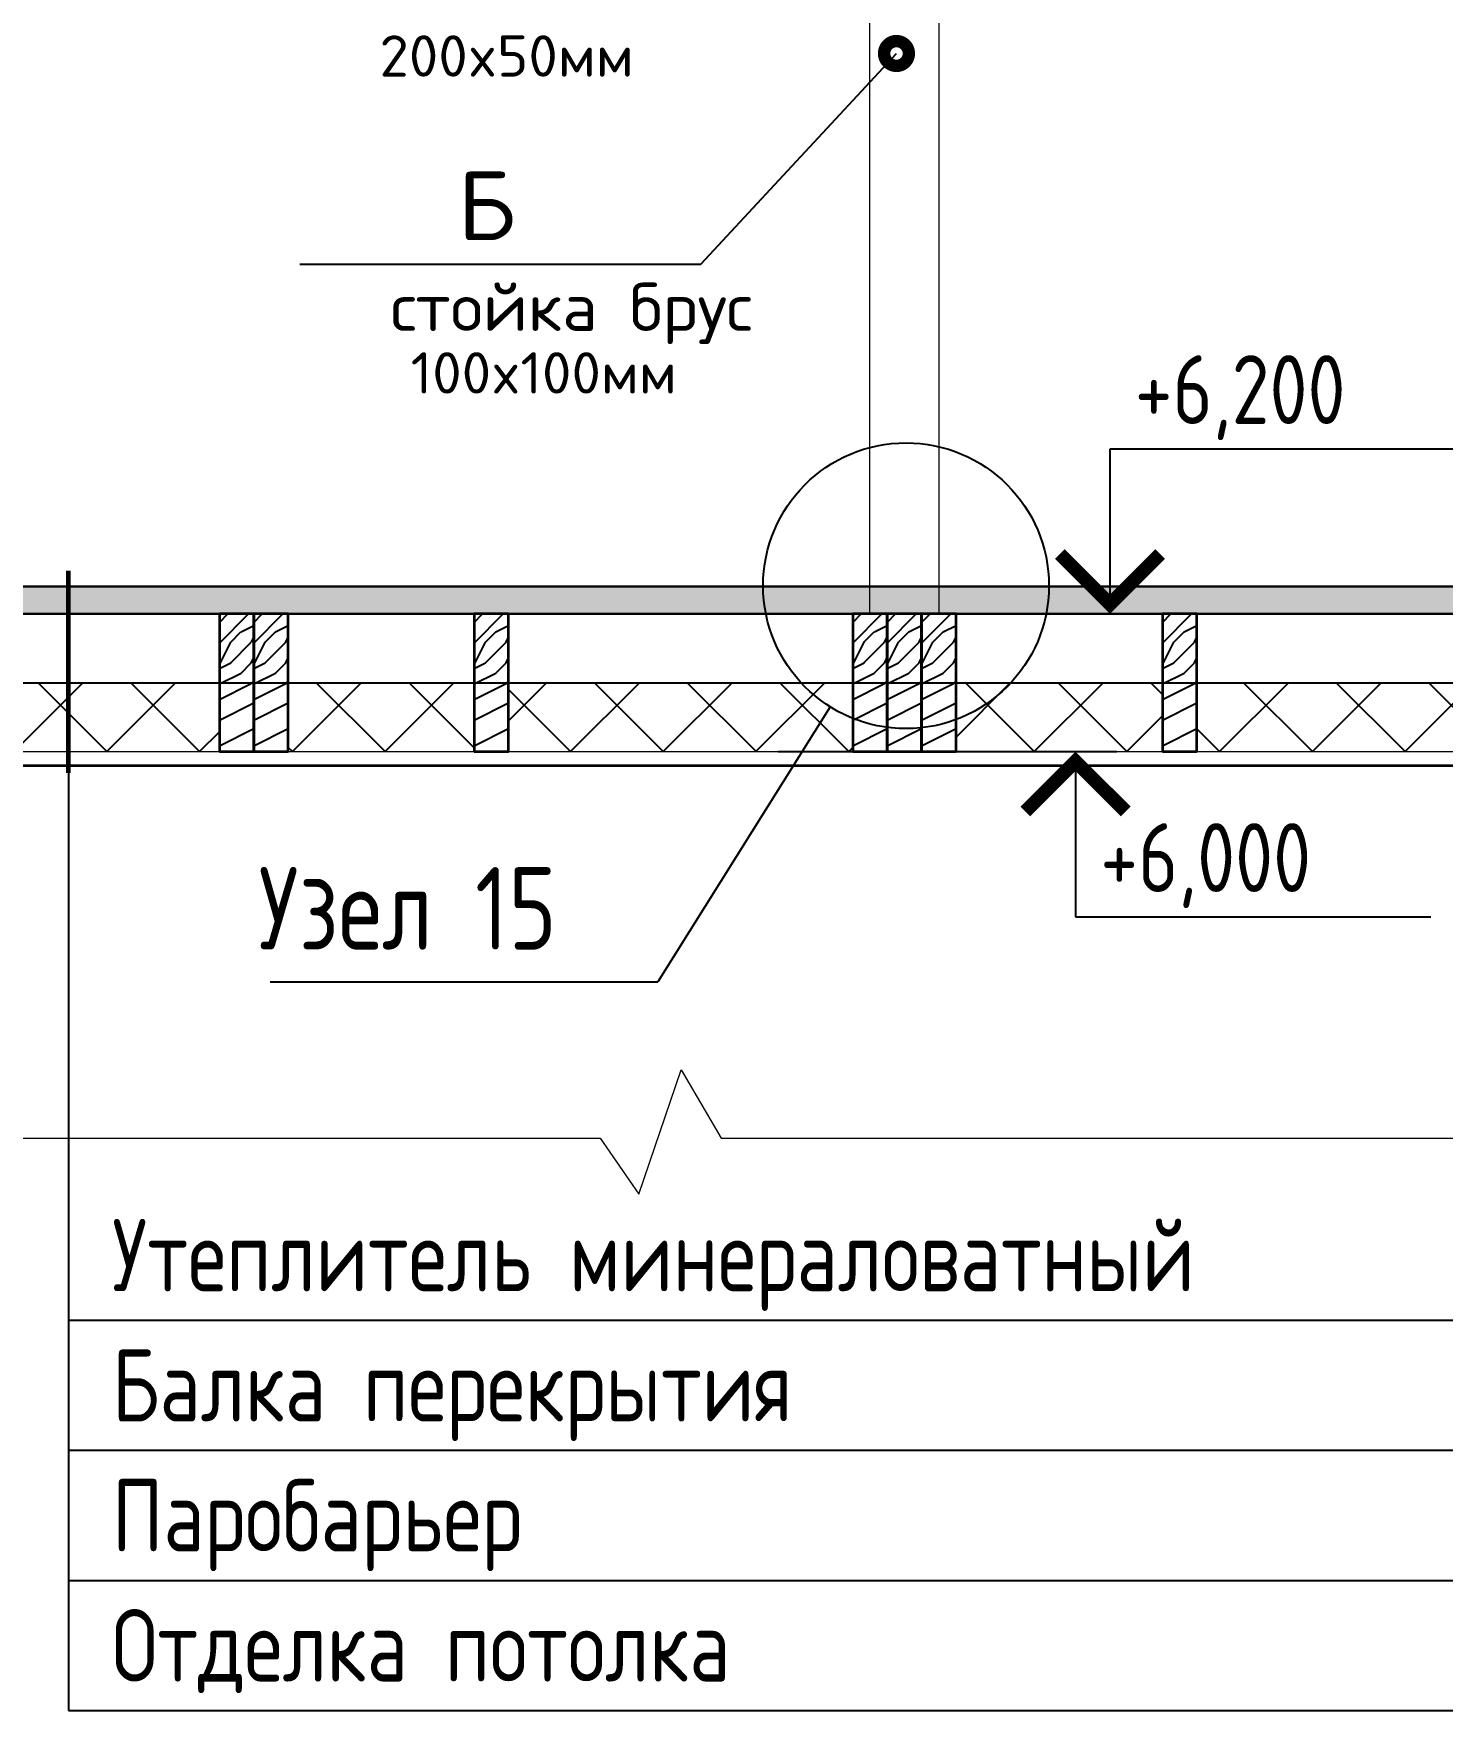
# Model space of a CAD drawing. Extents: x -12289450 to -10763036, y -7834513 to -6150123.
# Drawn here: x -10914154 to -10912108, y -7678643 to -7676207 of the extents above; entities that cross this region are included whole.
import ezdxf

# ---------------------------------------------------------------- set-up
doc = ezdxf.new("R2010")
doc.units = 0
doc.header["$LTSCALE"] = 25
doc.header["$PDMODE"] = 35
doc.layers.get('DefPoints').update_dxf_attribs({"color": 10, "lineweight": 30})
for name, color, linetype in [('004-ВСПЛИНИИ', 15, 'Continuous'), ('005-РАЗМЕРЫ', 252, 'Continuous'), ('008-ШТРИХОВКА', 252, 'Continuous'), ('Annotation - Text', 7, 'Continuous'), ('Крыши', 7, 'Continuous'), ('Примечания', 7, 'Continuous')]:
    doc.layers.add(name, color=color, linetype=linetype)
for name, color, linetype, lineweight in [('RAZMER', 7, 'Continuous', 9), ('Стена', 7, 'Continuous', 5), ('СТЕНЫ', 5, 'Continuous', 40), ('тонкий', 114, 'Continuous', 20)]:
    doc.layers.add(name, color=color, linetype=linetype, lineweight=lineweight)
doc.styles.add('GOST 2.304', font='cs_gost2304.shx')
doc.styles.add('ROMANT', font='romant.shx', dxfattribs={"height": 2})
doc.styles.get("Standard").update_dxf_attribs({"font": 'arial.ttf'})
doc.styles.add('TXT0', font='txt', dxfattribs={"width": 0.8})
doc.dimstyles.new('Копия 3 РАЗМЕРЫ 3', dxfattribs={"dimscale": 30, "dimtxt": 4, "dimasz": 0.08, "dimexe": 0, "dimexo": 0, "dimgap": 0.9, "dimtad": 1, "dimdec": 0, "dimzin": 0, "dimdsep": 46, "dimtxsty": 'TXT0', "dimblk1": 'A8MITTA', "dimblk2": 'A8MITTA', "dimsah": 1, "dimcen": 0.3, "dimse1": 1, "dimse2": 1, "dimadec": 0, "dimazin": 0, "dimtp": 6, "dimtm": 6, "dimtfac": 1, "dimtdec": 0, "dimtofl": 0, "dimtmove": 0, "dimatfit": 3, "dimldrblk": 'A8MITTA', "dimfxl": 0, "dimtolj": 1, "dimtzin": 0, "dimarcsym": 0})

# ---------------------------------------------------------------- blocks, each defined once
blk = doc.blocks.new('A8MITTA', base_point=(3180, 3140))
for p, q in [((3170, 3130), (3190, 3150)), ((3180, 3155), (3180, 3125)), ((3160, 3140), (3200, 3140))]:
    blk.add_line(p, q)
blk = doc.blocks.new('*D1121')
at = {"layer": '005-РАЗМЕРЫ', "color": 0, "lineweight": -2, "ltscale": 4, "transparency": 16777216}
blk.add_arc((-10916353.1, -7677009.9), 1208.4, 0.1138, 29.8862, dxfattribs=at)
at = {"layer": 'DefPoints', "color": 0, "ltscale": 4, "transparency": 16777216}
for p in [(-10911089.2, -7673970.7), (-10915217.6, -7676596.6), (-10915739.2, -7677009.9), (-10913249.2, -7677009.9), (-10916768.8, -7677249.9)]:
    blk.add_point(p, dxfattribs=at)
at = {"layer": '005-РАЗМЕРЫ', "color": 0, "lineweight": -2, "ltscale": 4, "transparency": 16777216, "xscale": 2.4, "yscale": 2.4, "zscale": 2.4}
for p, rotation in [((-10915306.6, -7676405.7), 119.9431024038141), ((-10915144.7, -7677009.9), 270.0568976005309)]:
    blk.add_blockref('A8MITTA', p, dxfattribs=dict(at, rotation=rotation))
at = {"layer": '005-РАЗМЕРЫ', "color": 0, "ltscale": 4, "transparency": 16777216, "insert": (-10915071.7, -7676819.9), "char_height": 120, "attachment_point": 5, "rotation": 278.4331, "style": 'TXT0'}
blk.add_mtext('\\A1;30°', dxfattribs=at)

msp = doc.modelspace()

# ---------------------------------------------------------------- hatches: boundary and pattern name
at = {"layer": '008-ШТРИХОВКА', "ltscale": 3}
h = msp.add_hatch(dxfattribs=at)
h.set_pattern_fill('ANSI37', color=256, scale=30)
h.set_pattern_definition([(45, (-10915989.19, -7676799.76), (-67.3519, 67.3519), []), (135, (-10915989.19, -7676799.76), (-67.3519, -67.3519), [])])
h.paths.add_polyline_path([(-10914357.1, -7675857.5), (-10914427.5, -7675781.6, -0.654736), (-10914442.6, -7675775, -1), (-10914424.6, -7675775, -0.208652), (-10914427.5, -7675781.6), (-10914357.1, -7675857.5), (-10913966.4, -7675631.9), (-10914081.8, -7675477.9, -0.449806), (-10914095, -7675475.2), (-10915389.2, -7676222.4), (-10915389.2, -7676395.6), (-10915792.5, -7676628.5, -0.063467), (-10915753.7, -7676663.8)])
h.paths.add_polyline_path([(-10915989.2, -7676606), (-10915989.2, -7676742), (-10915934.2, -7676710.3), (-10915934.2, -7676654.9), (-10915844.2, -7676654.9), (-10915844.2, -7676658.3), (-10915792.5, -7676628.5, 0.253679)])
h.paths.add_polyline_path([(-10915954.4, -7676690.2, -1), (-10915964.4, -7676690.2, -1)], flags=16)
h.paths.add_polyline_path([(-10915792.5, -7676628.5), (-10915389.2, -7676395.6), (-10915389.2, -7676222.4), (-10915989.2, -7676568.8), (-10915989.2, -7676606, -0.253679)])
h.paths.add_polyline_path([(-10915955.2, -7676586.1), (-10915954.2, -7676586.1, 1), (-10915964.2, -7676586.1), (-10915963.2, -7676586.1, -1)], flags=16)
h.paths.add_polyline_path([(-10915684.2, -7676534.3, -1), (-10915694.2, -7676534.3, -1)], flags=16)
h.paths.add_polyline_path([(-10915689.2, -7676434.3), (-10915689.2, -7676435.3, 0.425077), (-10915684, -7676430.3), (-10915685, -7676430.3, -0.427766)], flags=16)
h.paths.add_polyline_path([(-10915424, -7676378.3, -1), (-10915414, -7676378.3, -1)], flags=16)
h.paths.add_polyline_path([(-10915419, -7676278.3), (-10915419, -7676279.3, 0.425077), (-10915413.8, -7676274.3), (-10915414.8, -7676274.3, -0.427766)], flags=16)
h.paths.add_polyline_path([(-10915939.2, -7676770.9), (-10915939.2, -7676744.9), (-10915934.2, -7676744.9), (-10915934.2, -7676710.3), (-10915989.2, -7676742), (-10915989.2, -7676799.8)])
h.paths.add_polyline_path([(-10915885.5, -7676739.9), (-10915844.2, -7676716.1), (-10915844.2, -7676658.3), (-10915866.4, -7676671.1, -0.392552), (-10915861.8, -7676676.1, -1.254141), (-10915871.3, -7676674), (-10915934.2, -7676710.3), (-10915934.2, -7676739.9)], flags=17)
h.paths.add_polyline_path([(-10915916.9, -7676718.6, -1), (-10915906.9, -7676718.6, -1)], flags=16)
h.paths.add_polyline_path([(-10915871.8, -7676718.6, -1), (-10915861.8, -7676718.6, -1)], flags=16)
h.paths.add_polyline_path([(-10915753.7, -7676663.8, 0.063467), (-10915792.5, -7676628.5), (-10915844.2, -7676658.3), (-10915844.2, -7676716.1)])
h.paths.add_polyline_path([(-10912939.2, -7675009.9), (-10912934.2, -7675009.9), (-10912934.2, -7674919.9), (-10912844.2, -7674919.9), (-10912844.2, -7674984), (-10911861.7, -7674416.8, -0.141487), (-10911698.9, -7674157), (-10911737.3, -7674114), (-10914079.4, -7675466.2, -0.131652), (-10914078.2, -7675470.7, -0.236048), (-10914081.8, -7675477.9), (-10913966.4, -7675631.9), (-10912939.2, -7675038.8)])
h.paths.add_polyline_path([(-10911861.7, -7674416.8), (-10911589.2, -7674259.4), (-10911589.2, -7674229.9), (-10911584.2, -7674229.9), (-10911584.2, -7674139.9), (-10911494.2, -7674139.9), (-10911494.2, -7674204.6), (-10911196.7, -7674032.8, 0.404225)])
h.paths.add_polyline_path([(-10911089.2, -7673739.8), (-10911737.3, -7674114), (-10911698.9, -7674157, -0.248525), (-10911196.7, -7674032.8), (-10911089.2, -7673970.7), (-10911089.2, -7673970.7), (-10910714.2, -7673970.7), (-10910714.2, -7673739.8)])
at = {"layer": '008-ШТРИХОВКА'}
h = msp.add_hatch(dxfattribs=at)
h.set_pattern_fill('WOODFACE', color=251, scale=300, style=0, pattern_type=2)
h.set_pattern_definition([(0, (-10915678.08, -7677234.88), (300, 300), [15, -285]), (90, (-10915558.08, -7677129.88), (-300, 300), [30, -270]), (45, (-10915618.08, -7677159.88), (3e-14, 300), [21.21, -63.63, 21.21, -42.42, 148.5, -127.294]), (45, (-10915693.08, -7677249.88), (3e-14, 300), [21.213, -42.426, 21.213, -339.412]), (45, (-10915588.08, -7677219.88), (3e-14, 300), [21.213, -403.051]), (45, (-10915558.08, -7677234.88), (3e-14, 300), [21.213, -403.051]), (45, (-10915603.08, -7677204.88), (3e-14, 300), [21.213, -403.051]), (45, (-10915618.08, -7677189.88), (3e-14, 300), [42.426, -381.838]), (45, (-10915543.08, -7676964.88), (3e-14, 300), [42.426, -381.838]), (45, (-10915648.08, -7677174.88), (3e-14, 300), [84.852, -339.412]), (45, (-10915663.08, -7677159.88), (3e-14, 300), [84.852, -339.412]), (45, (-10915468.08, -7677069.88), (3e-14, 300), [84.852, -339.412]), (45, (-10915678.08, -7677129.88), (3e-14, 300), [63.64, -360.6245]), (45, (-10915738.08, -7677084.88), (3e-14, 300), [63.64, -360.6245]), (45, (-10915708.08, -7677114.88), (3e-14, 300), [63.64, -360.6245]), (45, (-10915513.08, -7677024.88), (3e-14, 300), [106.066, -318.198]), (45, (-10915543.08, -7677009.88), (3e-14, 300), [106.066, -318.198]), (45, (-10915513.08, -7677084.88), (3e-14, 300), [148.4924, -275.772]), (26.565, (-10915648.08, -7677204.88), (300, 1e-07), [33.541, -637.279]), (26.565, (-10915588.08, -7677114.88), (300, 1e-07), [33.541, -637.279]), (26.565, (-10915603.08, -7677144.88), (300, 1e-07), [33.541, -637.279]), (26.565, (-10915663.08, -7677234.88), (300, 1e-07), [67.082, -603.738]), (26.565, (-10915603.08, -7677099.88), (300, 1e-07), [100.623, -570.197]), (26.565, (-10915633.08, -7677084.88), (300, 1e-07), [134.164, -536.656]), (26.565, (-10915663.08, -7677069.88), (300, 1e-07), [134.164, -536.656]), (26.565, (-10915708.08, -7676979.88), (300, 1e-07), [134.164, -536.656]), (26.565, (-10915708.08, -7677009.88), (300, 1e-07), [167.705, -503.115]), (26.565, (-10915693.08, -7677039.88), (300, 1e-07), [167.705, -503.115]), (63.435, (-10915588.08, -7677159.88), (2e-08, 300), [33.541, -637.279]), (63.435, (-10915633.08, -7677189.88), (2e-08, 300), [33.541, -637.279]), (63.435, (-10915678.08, -7677234.88), (2e-08, 300), [67.082, -603.738]), (63.435, (-10915588.08, -7677189.88), (2e-08, 300), [67.082, -603.738]), (63.435, (-10915708.08, -7677249.88), (2e-08, 300), [100.623, -570.197]), (63.435, (-10915738.08, -7677249.88), (2e-08, 300), [134.164, -536.656]), (63.435, (-10915468.08, -7677234.88), (2e-08, 300), [134.164, -536.656]), (63.435, (-10915573.08, -7677204.88), (2e-08, 300), [134.164, -536.656]), (63.435, (-10915513.08, -7677234.88), (2e-08, 300), [167.705, -503.115]), (63.435, (-10915543.08, -7677219.88), (2e-08, 300), [167.705, -503.115])])
h.paths.add_polyline_path([(-10910869.2, -7677050), (-10910919.2, -7677050), (-10910927.1, -7677049.9), (-10910877.1, -7677049.9)], flags=16)
h.paths.add_polyline_path([(-10913249.2, -7677050), (-10913249.2, -7677009.9), (-10915738.1, -7677009.9), (-10915738.1, -7677050)])
h.paths.add_polyline_path([(-10913249.2, -7677009.9), (-10913249.2, -7677050), (-10905239.2, -7677050.1), (-10905239.2, -7677009.9)])
h = msp.add_hatch(dxfattribs=at)
h.set_pattern_fill('WOODFACE', color=251, scale=300, style=0, pattern_type=2)
h.set_pattern_definition([(0, (760271.9, -569866.07), (300, 300), [15, -285]), (90, (760391.9, -569761.07), (-300, 300), [30, -270]), (45, (760331.91, -569791.07), (3e-14, 300), [21.21, -63.63, 21.21, -42.42, 148.5, -127.2940687]), (45, (760256.91, -569881.07), (3e-14, 300), [21.213, -42.426, 21.213, -339.4120686]), (45, (760361.91, -569851.07), (3e-14, 300), [21.213, -403.0510686]), (45, (760391.91, -569866.07), (3e-14, 300), [21.213, -403.0510686]), (45, (760346.91, -569836.07), (3e-14, 300), [21.213, -403.0510686]), (45, (760331.91, -569821.07), (3e-14, 300), [42.426, -381.8380686]), (45, (760406.91, -569596.07), (3e-14, 300), [42.426, -381.8380686]), (45, (760301.91, -569806.07), (3e-14, 300), [84.852, -339.4120686]), (45, (760286.91, -569791.07), (3e-14, 300), [84.852, -339.4120686]), (45, (760481.91, -569701.07), (3e-14, 300), [84.852, -339.4120686]), (45, (760271.91, -569761.07), (3e-14, 300), [63.6396, -360.6244686]), (45, (760211.91, -569716.07), (3e-14, 300), [63.6396, -360.6244686]), (45, (760241.91, -569746.07), (3e-14, 300), [63.6396, -360.6244686]), (45, (760436.91, -569656.07), (3e-14, 300), [106.06602, -318.1980486]), (45, (760406.91, -569641.07), (3e-14, 300), [106.06602, -318.1980486]), (45, (760436.91, -569716.07), (3e-14, 300), [148.492424, -275.7716445]), (26.5650512, (760301.91, -569836.07), (300, 1e-07), [33.541017, -637.279374]), (26.5650512, (760361.91, -569746.07), (300, 1e-07), [33.541017, -637.279374]), (26.5650512, (760346.91, -569776.07), (300, 1e-07), [33.541017, -637.279374]), (26.5650512, (760286.91, -569866.07), (300, 1e-07), [67.08204, -603.738353]), (26.5650512, (760346.91, -569731.07), (300, 1e-07), [100.623059, -570.197334]), (26.5650512, (760316.91, -569716.07), (300, 1e-07), [134.1640785, -536.6563146]), (26.5650512, (760286.91, -569701.07), (300, 1e-07), [134.1640785, -536.6563146]), (26.5650512, (760241.91, -569611.07), (300, 1e-07), [134.1640785, -536.6563146]), (26.5650512, (760241.91, -569641.07), (300, 1e-07), [167.7051, -503.115293]), (26.5650512, (760256.91, -569671.07), (300, 1e-07), [167.7051, -503.115293]), (63.4349488, (760361.91, -569791.07), (2e-08, 300), [33.541017, -637.279374]), (63.4349488, (760316.91, -569821.07), (2e-08, 300), [33.541017, -637.279374]), (63.4349488, (760271.91, -569866.07), (2e-08, 300), [67.08204, -603.738353]), (63.4349488, (760361.91, -569821.07), (2e-08, 300), [67.08204, -603.738353]), (63.4349488, (760241.91, -569881.07), (2e-08, 300), [100.623059, -570.197334]), (63.4349488, (760211.91, -569881.07), (2e-08, 300), [134.1640785, -536.6563146]), (63.4349488, (760481.91, -569866.07), (2e-08, 300), [134.1640785, -536.6563146]), (63.4349488, (760376.91, -569836.07), (2e-08, 300), [134.1640785, -536.6563146]), (63.4349488, (760436.91, -569866.07), (2e-08, 300), [167.7051, -503.115293]), (63.4349488, (760406.91, -569851.07), (2e-08, 300), [167.7051, -503.115293])])
h.paths.add_polyline_path([(-10913834.2, -7677249.9), (-10913834.2, -7677049.9), (-10913884.2, -7677049.9), (-10913884.2, -7677249.9)])
h = msp.add_hatch(dxfattribs=at)
h.set_pattern_fill('WOODFACE', color=251, scale=300, style=0, pattern_type=2)
h.set_pattern_definition([(0, (760321.9, -569866.07), (300, 300), [15, -285]), (90, (760441.9, -569761.07), (-300, 300), [30, -270]), (45, (760381.91, -569791.07), (3e-14, 300), [21.21, -63.63, 21.21, -42.42, 148.5, -127.2940687]), (45, (760306.91, -569881.07), (3e-14, 300), [21.213, -42.426, 21.213, -339.4120686]), (45, (760411.91, -569851.07), (3e-14, 300), [21.213, -403.0510686]), (45, (760441.91, -569866.07), (3e-14, 300), [21.213, -403.0510686]), (45, (760396.91, -569836.07), (3e-14, 300), [21.213, -403.0510686]), (45, (760381.91, -569821.07), (3e-14, 300), [42.426, -381.8380686]), (45, (760456.91, -569596.07), (3e-14, 300), [42.426, -381.8380686]), (45, (760351.91, -569806.07), (3e-14, 300), [84.852, -339.4120686]), (45, (760336.91, -569791.07), (3e-14, 300), [84.852, -339.4120686]), (45, (760531.91, -569701.07), (3e-14, 300), [84.852, -339.4120686]), (45, (760321.91, -569761.07), (3e-14, 300), [63.6396, -360.6244686]), (45, (760261.91, -569716.07), (3e-14, 300), [63.6396, -360.6244686]), (45, (760291.91, -569746.07), (3e-14, 300), [63.6396, -360.6244686]), (45, (760486.91, -569656.07), (3e-14, 300), [106.06602, -318.1980486]), (45, (760456.91, -569641.07), (3e-14, 300), [106.06602, -318.1980486]), (45, (760486.91, -569716.07), (3e-14, 300), [148.492424, -275.7716445]), (26.5650512, (760351.91, -569836.07), (300, 1e-07), [33.541017, -637.279374]), (26.5650512, (760411.91, -569746.07), (300, 1e-07), [33.541017, -637.279374]), (26.5650512, (760396.91, -569776.07), (300, 1e-07), [33.541017, -637.279374]), (26.5650512, (760336.91, -569866.07), (300, 1e-07), [67.08204, -603.738353]), (26.5650512, (760396.91, -569731.07), (300, 1e-07), [100.623059, -570.197334]), (26.5650512, (760366.91, -569716.07), (300, 1e-07), [134.1640785, -536.6563146]), (26.5650512, (760336.91, -569701.07), (300, 1e-07), [134.1640785, -536.6563146]), (26.5650512, (760291.91, -569611.07), (300, 1e-07), [134.1640785, -536.6563146]), (26.5650512, (760291.91, -569641.07), (300, 1e-07), [167.7051, -503.115293]), (26.5650512, (760306.91, -569671.07), (300, 1e-07), [167.7051, -503.115293]), (63.4349488, (760411.91, -569791.07), (2e-08, 300), [33.541017, -637.279374]), (63.4349488, (760366.91, -569821.07), (2e-08, 300), [33.541017, -637.279374]), (63.4349488, (760321.91, -569866.07), (2e-08, 300), [67.08204, -603.738353]), (63.4349488, (760411.91, -569821.07), (2e-08, 300), [67.08204, -603.738353]), (63.4349488, (760291.91, -569881.07), (2e-08, 300), [100.623059, -570.197334]), (63.4349488, (760261.91, -569881.07), (2e-08, 300), [134.1640785, -536.6563146]), (63.4349488, (760531.91, -569866.07), (2e-08, 300), [134.1640785, -536.6563146]), (63.4349488, (760426.91, -569836.07), (2e-08, 300), [134.1640785, -536.6563146]), (63.4349488, (760486.91, -569866.07), (2e-08, 300), [167.7051, -503.115293]), (63.4349488, (760456.91, -569851.07), (2e-08, 300), [167.7051, -503.115293])])
h.paths.add_polyline_path([(-10913784.2, -7677249.9), (-10913784.2, -7677049.9), (-10913834.2, -7677049.9), (-10913834.2, -7677249.9)])
h = msp.add_hatch(dxfattribs=at)
h.set_pattern_fill('WOODFACE', color=251, scale=300, style=0, pattern_type=2)
h.set_pattern_definition([(0, (760641.9, -569866.07), (300, 300), [15, -285]), (90, (760761.9, -569761.07), (-300, 300), [30, -270]), (45, (760701.91, -569791.07), (3e-14, 300), [21.21, -63.63, 21.21, -42.42, 148.5, -127.2940687]), (45, (760626.91, -569881.07), (3e-14, 300), [21.213, -42.426, 21.213, -339.4120686]), (45, (760731.91, -569851.07), (3e-14, 300), [21.213, -403.0510686]), (45, (760761.91, -569866.07), (3e-14, 300), [21.213, -403.0510686]), (45, (760716.91, -569836.07), (3e-14, 300), [21.213, -403.0510686]), (45, (760701.91, -569821.07), (3e-14, 300), [42.426, -381.8380686]), (45, (760776.91, -569596.07), (3e-14, 300), [42.426, -381.8380686]), (45, (760671.91, -569806.07), (3e-14, 300), [84.852, -339.4120686]), (45, (760656.91, -569791.07), (3e-14, 300), [84.852, -339.4120686]), (45, (760851.91, -569701.07), (3e-14, 300), [84.852, -339.4120686]), (45, (760641.91, -569761.07), (3e-14, 300), [63.6396, -360.6244686]), (45, (760581.91, -569716.07), (3e-14, 300), [63.6396, -360.6244686]), (45, (760611.91, -569746.07), (3e-14, 300), [63.6396, -360.6244686]), (45, (760806.91, -569656.07), (3e-14, 300), [106.06602, -318.1980486]), (45, (760776.91, -569641.07), (3e-14, 300), [106.06602, -318.1980486]), (45, (760806.91, -569716.07), (3e-14, 300), [148.492424, -275.7716445]), (26.5650512, (760671.91, -569836.07), (300, 1e-07), [33.541017, -637.279374]), (26.5650512, (760731.91, -569746.07), (300, 1e-07), [33.541017, -637.279374]), (26.5650512, (760716.91, -569776.07), (300, 1e-07), [33.541017, -637.279374]), (26.5650512, (760656.91, -569866.07), (300, 1e-07), [67.08204, -603.738353]), (26.5650512, (760716.91, -569731.07), (300, 1e-07), [100.623059, -570.197334]), (26.5650512, (760686.91, -569716.07), (300, 1e-07), [134.1640785, -536.6563146]), (26.5650512, (760656.91, -569701.07), (300, 1e-07), [134.1640785, -536.6563146]), (26.5650512, (760611.91, -569611.07), (300, 1e-07), [134.1640785, -536.6563146]), (26.5650512, (760611.91, -569641.07), (300, 1e-07), [167.7051, -503.115293]), (26.5650512, (760626.91, -569671.07), (300, 1e-07), [167.7051, -503.115293]), (63.4349488, (760731.91, -569791.07), (2e-08, 300), [33.541017, -637.279374]), (63.4349488, (760686.91, -569821.07), (2e-08, 300), [33.541017, -637.279374]), (63.4349488, (760641.91, -569866.07), (2e-08, 300), [67.08204, -603.738353]), (63.4349488, (760731.91, -569821.07), (2e-08, 300), [67.08204, -603.738353]), (63.4349488, (760611.91, -569881.07), (2e-08, 300), [100.623059, -570.197334]), (63.4349488, (760581.91, -569881.07), (2e-08, 300), [134.1640785, -536.6563146]), (63.4349488, (760851.91, -569866.07), (2e-08, 300), [134.1640785, -536.6563146]), (63.4349488, (760746.91, -569836.07), (2e-08, 300), [134.1640785, -536.6563146]), (63.4349488, (760806.91, -569866.07), (2e-08, 300), [167.7051, -503.115293]), (63.4349488, (760776.91, -569851.07), (2e-08, 300), [167.7051, -503.115293])])
h.paths.add_polyline_path([(-10913464.2, -7677249.9), (-10913464.2, -7677049.9), (-10913514.2, -7677049.9), (-10913514.2, -7677249.9)])
h = msp.add_hatch(dxfattribs=at)
h.set_pattern_fill('WOODFACE', color=251, scale=300, style=0, pattern_type=2)
h.set_pattern_definition([(0, (761191.9, -569866.07), (300, 300), [15, -285]), (90, (761311.9, -569761.07), (-300, 300), [30, -270]), (45, (761251.91, -569791.07), (3e-14, 300), [21.21, -63.63, 21.21, -42.42, 148.5, -127.2940687]), (45, (761176.91, -569881.07), (3e-14, 300), [21.213, -42.426, 21.213, -339.4120686]), (45, (761281.91, -569851.07), (3e-14, 300), [21.213, -403.0510686]), (45, (761311.91, -569866.07), (3e-14, 300), [21.213, -403.0510686]), (45, (761266.91, -569836.07), (3e-14, 300), [21.213, -403.0510686]), (45, (761251.91, -569821.07), (3e-14, 300), [42.426, -381.8380686]), (45, (761326.91, -569596.07), (3e-14, 300), [42.426, -381.8380686]), (45, (761221.91, -569806.07), (3e-14, 300), [84.852, -339.4120686]), (45, (761206.91, -569791.07), (3e-14, 300), [84.852, -339.4120686]), (45, (761401.91, -569701.07), (3e-14, 300), [84.852, -339.4120686]), (45, (761191.91, -569761.07), (3e-14, 300), [63.6396, -360.6244686]), (45, (761131.91, -569716.07), (3e-14, 300), [63.6396, -360.6244686]), (45, (761161.91, -569746.07), (3e-14, 300), [63.6396, -360.6244686]), (45, (761356.91, -569656.07), (3e-14, 300), [106.06602, -318.1980486]), (45, (761326.91, -569641.07), (3e-14, 300), [106.06602, -318.1980486]), (45, (761356.91, -569716.07), (3e-14, 300), [148.492424, -275.7716445]), (26.5650512, (761221.91, -569836.07), (300, 1e-07), [33.541017, -637.279374]), (26.5650512, (761281.91, -569746.07), (300, 1e-07), [33.541017, -637.279374]), (26.5650512, (761266.91, -569776.07), (300, 1e-07), [33.541017, -637.279374]), (26.5650512, (761206.91, -569866.07), (300, 1e-07), [67.08204, -603.738353]), (26.5650512, (761266.91, -569731.07), (300, 1e-07), [100.623059, -570.197334]), (26.5650512, (761236.91, -569716.07), (300, 1e-07), [134.1640785, -536.6563146]), (26.5650512, (761206.91, -569701.07), (300, 1e-07), [134.1640785, -536.6563146]), (26.5650512, (761161.91, -569611.07), (300, 1e-07), [134.1640785, -536.6563146]), (26.5650512, (761161.91, -569641.07), (300, 1e-07), [167.7051, -503.115293]), (26.5650512, (761176.91, -569671.07), (300, 1e-07), [167.7051, -503.115293]), (63.4349488, (761281.91, -569791.07), (2e-08, 300), [33.541017, -637.279374]), (63.4349488, (761236.91, -569821.07), (2e-08, 300), [33.541017, -637.279374]), (63.4349488, (761191.91, -569866.07), (2e-08, 300), [67.08204, -603.738353]), (63.4349488, (761281.91, -569821.07), (2e-08, 300), [67.08204, -603.738353]), (63.4349488, (761161.91, -569881.07), (2e-08, 300), [100.623059, -570.197334]), (63.4349488, (761131.91, -569881.07), (2e-08, 300), [134.1640785, -536.6563146]), (63.4349488, (761401.91, -569866.07), (2e-08, 300), [134.1640785, -536.6563146]), (63.4349488, (761296.91, -569836.07), (2e-08, 300), [134.1640785, -536.6563146]), (63.4349488, (761356.91, -569866.07), (2e-08, 300), [167.7051, -503.115293]), (63.4349488, (761326.91, -569851.07), (2e-08, 300), [167.7051, -503.115293])])
h.paths.add_polyline_path([(-10912914.2, -7677249.9), (-10912914.2, -7677049.9), (-10912964.2, -7677049.9), (-10912964.2, -7677249.9)])
h = msp.add_hatch(dxfattribs=at)
h.set_pattern_fill('WOODFACE', color=251, scale=300, style=0, pattern_type=2)
h.set_pattern_definition([(0, (761241.9, -569866.07), (300, 300), [15, -285]), (90, (761361.9, -569761.07), (-300, 300), [30, -270]), (45, (761301.91, -569791.07), (3e-14, 300), [21.21, -63.63, 21.21, -42.42, 148.5, -127.2940687]), (45, (761226.91, -569881.07), (3e-14, 300), [21.213, -42.426, 21.213, -339.4120686]), (45, (761331.91, -569851.07), (3e-14, 300), [21.213, -403.0510686]), (45, (761361.91, -569866.07), (3e-14, 300), [21.213, -403.0510686]), (45, (761316.91, -569836.07), (3e-14, 300), [21.213, -403.0510686]), (45, (761301.91, -569821.07), (3e-14, 300), [42.426, -381.8380686]), (45, (761376.91, -569596.07), (3e-14, 300), [42.426, -381.8380686]), (45, (761271.91, -569806.07), (3e-14, 300), [84.852, -339.4120686]), (45, (761256.91, -569791.07), (3e-14, 300), [84.852, -339.4120686]), (45, (761451.91, -569701.07), (3e-14, 300), [84.852, -339.4120686]), (45, (761241.91, -569761.07), (3e-14, 300), [63.6396, -360.6244686]), (45, (761181.91, -569716.07), (3e-14, 300), [63.6396, -360.6244686]), (45, (761211.91, -569746.07), (3e-14, 300), [63.6396, -360.6244686]), (45, (761406.91, -569656.07), (3e-14, 300), [106.06602, -318.1980486]), (45, (761376.91, -569641.07), (3e-14, 300), [106.06602, -318.1980486]), (45, (761406.91, -569716.07), (3e-14, 300), [148.492424, -275.7716445]), (26.5650512, (761271.91, -569836.07), (300, 1e-07), [33.541017, -637.279374]), (26.5650512, (761331.91, -569746.07), (300, 1e-07), [33.541017, -637.279374]), (26.5650512, (761316.91, -569776.07), (300, 1e-07), [33.541017, -637.279374]), (26.5650512, (761256.91, -569866.07), (300, 1e-07), [67.08204, -603.738353]), (26.5650512, (761316.91, -569731.07), (300, 1e-07), [100.623059, -570.197334]), (26.5650512, (761286.91, -569716.07), (300, 1e-07), [134.1640785, -536.6563146]), (26.5650512, (761256.91, -569701.07), (300, 1e-07), [134.1640785, -536.6563146]), (26.5650512, (761211.91, -569611.07), (300, 1e-07), [134.1640785, -536.6563146]), (26.5650512, (761211.91, -569641.07), (300, 1e-07), [167.7051, -503.115293]), (26.5650512, (761226.91, -569671.07), (300, 1e-07), [167.7051, -503.115293]), (63.4349488, (761331.91, -569791.07), (2e-08, 300), [33.541017, -637.279374]), (63.4349488, (761286.91, -569821.07), (2e-08, 300), [33.541017, -637.279374]), (63.4349488, (761241.91, -569866.07), (2e-08, 300), [67.08204, -603.738353]), (63.4349488, (761331.91, -569821.07), (2e-08, 300), [67.08204, -603.738353]), (63.4349488, (761211.91, -569881.07), (2e-08, 300), [100.623059, -570.197334]), (63.4349488, (761181.91, -569881.07), (2e-08, 300), [134.1640785, -536.6563146]), (63.4349488, (761451.91, -569866.07), (2e-08, 300), [134.1640785, -536.6563146]), (63.4349488, (761346.91, -569836.07), (2e-08, 300), [134.1640785, -536.6563146]), (63.4349488, (761406.91, -569866.07), (2e-08, 300), [167.7051, -503.115293]), (63.4349488, (761376.91, -569851.07), (2e-08, 300), [167.7051, -503.115293])])
h.paths.add_polyline_path([(-10912864.2, -7677249.9), (-10912864.2, -7677049.9), (-10912914.2, -7677049.9), (-10912914.2, -7677249.9)])
h = msp.add_hatch(dxfattribs=at)
h.set_pattern_fill('WOODFACE', color=251, scale=300, style=0, pattern_type=2)
h.set_pattern_definition([(0, (761291.9, -569866.07), (300, 300), [15, -285]), (90, (761411.9, -569761.07), (-300, 300), [30, -270]), (45, (761351.91, -569791.07), (3e-14, 300), [21.21, -63.63, 21.21, -42.42, 148.5, -127.2940687]), (45, (761276.91, -569881.07), (3e-14, 300), [21.213, -42.426, 21.213, -339.4120686]), (45, (761381.91, -569851.07), (3e-14, 300), [21.213, -403.0510686]), (45, (761411.91, -569866.07), (3e-14, 300), [21.213, -403.0510686]), (45, (761366.91, -569836.07), (3e-14, 300), [21.213, -403.0510686]), (45, (761351.91, -569821.07), (3e-14, 300), [42.426, -381.8380686]), (45, (761426.91, -569596.07), (3e-14, 300), [42.426, -381.8380686]), (45, (761321.91, -569806.07), (3e-14, 300), [84.852, -339.4120686]), (45, (761306.91, -569791.07), (3e-14, 300), [84.852, -339.4120686]), (45, (761501.91, -569701.07), (3e-14, 300), [84.852, -339.4120686]), (45, (761291.91, -569761.07), (3e-14, 300), [63.6396, -360.6244686]), (45, (761231.91, -569716.07), (3e-14, 300), [63.6396, -360.6244686]), (45, (761261.91, -569746.07), (3e-14, 300), [63.6396, -360.6244686]), (45, (761456.91, -569656.07), (3e-14, 300), [106.06602, -318.1980486]), (45, (761426.91, -569641.07), (3e-14, 300), [106.06602, -318.1980486]), (45, (761456.91, -569716.07), (3e-14, 300), [148.492424, -275.7716445]), (26.5650512, (761321.91, -569836.07), (300, 1e-07), [33.541017, -637.279374]), (26.5650512, (761381.91, -569746.07), (300, 1e-07), [33.541017, -637.279374]), (26.5650512, (761366.91, -569776.07), (300, 1e-07), [33.541017, -637.279374]), (26.5650512, (761306.91, -569866.07), (300, 1e-07), [67.08204, -603.738353]), (26.5650512, (761366.91, -569731.07), (300, 1e-07), [100.623059, -570.197334]), (26.5650512, (761336.91, -569716.07), (300, 1e-07), [134.1640785, -536.6563146]), (26.5650512, (761306.91, -569701.07), (300, 1e-07), [134.1640785, -536.6563146]), (26.5650512, (761261.91, -569611.07), (300, 1e-07), [134.1640785, -536.6563146]), (26.5650512, (761261.91, -569641.07), (300, 1e-07), [167.7051, -503.115293]), (26.5650512, (761276.91, -569671.07), (300, 1e-07), [167.7051, -503.115293]), (63.4349488, (761381.91, -569791.07), (2e-08, 300), [33.541017, -637.279374]), (63.4349488, (761336.91, -569821.07), (2e-08, 300), [33.541017, -637.279374]), (63.4349488, (761291.91, -569866.07), (2e-08, 300), [67.08204, -603.738353]), (63.4349488, (761381.91, -569821.07), (2e-08, 300), [67.08204, -603.738353]), (63.4349488, (761261.91, -569881.07), (2e-08, 300), [100.623059, -570.197334]), (63.4349488, (761231.91, -569881.07), (2e-08, 300), [134.1640785, -536.6563146]), (63.4349488, (761501.91, -569866.07), (2e-08, 300), [134.1640785, -536.6563146]), (63.4349488, (761396.91, -569836.07), (2e-08, 300), [134.1640785, -536.6563146]), (63.4349488, (761456.91, -569866.07), (2e-08, 300), [167.7051, -503.115293]), (63.4349488, (761426.91, -569851.07), (2e-08, 300), [167.7051, -503.115293])])
h.paths.add_polyline_path([(-10912814.2, -7677249.9), (-10912814.2, -7677049.9), (-10912864.2, -7677049.9), (-10912864.2, -7677249.9)])
h = msp.add_hatch(dxfattribs=at)
h.set_pattern_fill('WOODFACE', color=251, scale=300, style=0, pattern_type=2)
h.set_pattern_definition([(0, (761641.9, -569866.07), (300, 300), [15, -285]), (90, (761761.9, -569761.07), (-300, 300), [30, -270]), (45, (761701.91, -569791.07), (3e-14, 300), [21.21, -63.63, 21.21, -42.42, 148.5, -127.2940687]), (45, (761626.91, -569881.07), (3e-14, 300), [21.213, -42.426, 21.213, -339.4120686]), (45, (761731.91, -569851.07), (3e-14, 300), [21.213, -403.0510686]), (45, (761761.91, -569866.07), (3e-14, 300), [21.213, -403.0510686]), (45, (761716.91, -569836.07), (3e-14, 300), [21.213, -403.0510686]), (45, (761701.91, -569821.07), (3e-14, 300), [42.426, -381.8380686]), (45, (761776.91, -569596.07), (3e-14, 300), [42.426, -381.8380686]), (45, (761671.91, -569806.07), (3e-14, 300), [84.852, -339.4120686]), (45, (761656.91, -569791.07), (3e-14, 300), [84.852, -339.4120686]), (45, (761851.91, -569701.07), (3e-14, 300), [84.852, -339.4120686]), (45, (761641.91, -569761.07), (3e-14, 300), [63.6396, -360.6244686]), (45, (761581.91, -569716.07), (3e-14, 300), [63.6396, -360.6244686]), (45, (761611.91, -569746.07), (3e-14, 300), [63.6396, -360.6244686]), (45, (761806.91, -569656.07), (3e-14, 300), [106.06602, -318.1980486]), (45, (761776.91, -569641.07), (3e-14, 300), [106.06602, -318.1980486]), (45, (761806.91, -569716.07), (3e-14, 300), [148.492424, -275.7716445]), (26.5650512, (761671.91, -569836.07), (300, 1e-07), [33.541017, -637.279374]), (26.5650512, (761731.91, -569746.07), (300, 1e-07), [33.541017, -637.279374]), (26.5650512, (761716.91, -569776.07), (300, 1e-07), [33.541017, -637.279374]), (26.5650512, (761656.91, -569866.07), (300, 1e-07), [67.08204, -603.738353]), (26.5650512, (761716.91, -569731.07), (300, 1e-07), [100.623059, -570.197334]), (26.5650512, (761686.91, -569716.07), (300, 1e-07), [134.1640785, -536.6563146]), (26.5650512, (761656.91, -569701.07), (300, 1e-07), [134.1640785, -536.6563146]), (26.5650512, (761611.91, -569611.07), (300, 1e-07), [134.1640785, -536.6563146]), (26.5650512, (761611.91, -569641.07), (300, 1e-07), [167.7051, -503.115293]), (26.5650512, (761626.91, -569671.07), (300, 1e-07), [167.7051, -503.115293]), (63.4349488, (761731.91, -569791.07), (2e-08, 300), [33.541017, -637.279374]), (63.4349488, (761686.91, -569821.07), (2e-08, 300), [33.541017, -637.279374]), (63.4349488, (761641.91, -569866.07), (2e-08, 300), [67.08204, -603.738353]), (63.4349488, (761731.91, -569821.07), (2e-08, 300), [67.08204, -603.738353]), (63.4349488, (761611.91, -569881.07), (2e-08, 300), [100.623059, -570.197334]), (63.4349488, (761581.91, -569881.07), (2e-08, 300), [134.1640785, -536.6563146]), (63.4349488, (761851.91, -569866.07), (2e-08, 300), [134.1640785, -536.6563146]), (63.4349488, (761746.91, -569836.07), (2e-08, 300), [134.1640785, -536.6563146]), (63.4349488, (761806.91, -569866.07), (2e-08, 300), [167.7051, -503.115293]), (63.4349488, (761776.91, -569851.07), (2e-08, 300), [167.7051, -503.115293])])
h.paths.add_polyline_path([(-10912464.2, -7677249.9), (-10912464.2, -7677049.9), (-10912514.2, -7677049.9), (-10912514.2, -7677249.9)])
at = {"layer": '008-ШТРИХОВКА', "ltscale": 3}
h = msp.add_hatch(dxfattribs=at)
h.set_pattern_fill('ANSI37', color=256, scale=30)
h.set_pattern_definition([(45, (-10915664.19, -7677249.94), (-67.352, 67.352), []), (135, (-10915664.19, -7677249.94), (-67.352, -67.352), [])])
h.paths.add_polyline_path([(-10915664.2, -7677150), (-10915664.2, -7677196.1), (-10915640.7, -7677249.9), (-10915214.2, -7677249.9), (-10915214.2, -7677150)])
h.paths.add_polyline_path([(-10915164.2, -7677150), (-10915164.2, -7677249.9), (-10914764.2, -7677249.9), (-10914764.2, -7677150)])
h.paths.add_polyline_path([(-10914664.2, -7677150), (-10914664.2, -7677249.9), (-10914304.2, -7677249.9), (-10914304.2, -7677150)])
h.paths.add_polyline_path([(-10914103.4, -7677249.9), (-10914103.4, -7677150), (-10914254.2, -7677150), (-10914254.2, -7677249.9)])
h.paths.add_polyline_path([(-10913884.2, -7677249.9), (-10913884.2, -7677150), (-10914103.4, -7677150), (-10914103.4, -7677249.9)])
h.paths.add_polyline_path([(-10913514.2, -7677249.9), (-10913514.2, -7677149.9), (-10913784.2, -7677150), (-10913784.2, -7677249.9)])
h.paths.add_polyline_path([(-10913464.2, -7677149.9), (-10913464.2, -7677249.9), (-10913249.2, -7677249.9), (-10913037.8, -7677249.9), (-10912997, -7677184.9, -0.066225), (-10913039.2, -7677149.9)])
h.paths.add_polyline_path([(-10913037.8, -7677249.9), (-10912964.2, -7677249.9), (-10912964.2, -7677201.6, -0.044463), (-10912997, -7677184.9)])
h.paths.add_polyline_path([(-10913039.2, -7677149.9, 0.111015), (-10912964.2, -7677201.6), (-10912964.2, -7677149.9)])
h.paths.add_polyline_path([(-10912514.2, -7677249.9), (-10912514.2, -7677149.9), (-10912734.4, -7677149.9, -0.117291), (-10912814.2, -7677203.5), (-10912814.2, -7677249.9)])
h.paths.add_polyline_path([(-10912734.4, -7677149.9), (-10912814.2, -7677149.9), (-10912814.2, -7677203.5, 0.117291)], flags=17)
h.paths.add_polyline_path([(-10912044.2, -7677249.9), (-10912044.2, -7677149.9), (-10912464.2, -7677149.9), (-10912464.2, -7677249.9)])
h.paths.add_polyline_path([(-10911994.2, -7677149.9), (-10911994.2, -7677249.9), (-10911589.2, -7677249.9), (-10911589.2, -7677149.9)])
h.paths.add_polyline_path([(-10911589.2, -7677149.9), (-10911589.2, -7677249.9), (-10911489.2, -7677249.9), (-10911489.2, -7677149.9)])
h.paths.add_polyline_path([(-10911489.2, -7677249.9), (-10911444.2, -7677249.9), (-10911444.2, -7677149.9), (-10911489.2, -7677149.9)])

# ---------------------------------------------------------------- linework, layer by layer
at = {"lineweight": 25, "ltscale": 20}
for p, q in [((-10913184.9, -7676541.8), (-10912900.7, -7676235.5)), ((-10913767.2, -7676541.8), (-10913184.9, -7676541.8))]:
    msp.add_line(p, q, dxfattribs=at)
at = {"lineweight": 25, "ltscale": 20, "const_width": 36}
msp.add_lwpolyline([(-10912891.7, -7676235.5, 1), (-10912909.7, -7676235.5, 1)], format="xyb", close=True, dxfattribs=at)
at = {"layer": '004-ВСПЛИНИИ', "color": 1}
for p in [(-10912997, -7677184.9), (-10913810.4, -7677584.5)]:
    msp.add_line(p, (-10913247.4, -7677584.5), dxfattribs=at)
at = {"layer": '004-ВСПЛИНИИ', "color": 0, "lineweight": 0}
msp.add_lwpolyline([(-10916227.6, -7677811.4), (-10913331, -7677811.4), (-10913274.8, -7677892.8), (-10913213.3, -7677712.4), (-10913155.3, -7677811.4), (-10904742.6, -7677811.4)], dxfattribs=at)
at = {"layer": '004-ВСПЛИНИИ', "color": 1}
msp.add_circle((-10912886.8, -7677008.9), 207.6, dxfattribs=at)
at = {"layer": '008-ШТРИХОВКА', "color": 116, "lineweight": 60, "ltscale": 3}
msp.add_lwpolyline([(-10914103.4, -7677280.9), (-10914103.4, -7676987.2)], dxfattribs=at)
at = {"layer": '008-ШТРИХОВКА', "ltscale": 3}
msp.add_lwpolyline([(-10915739.2, -7677150), (-10909989.2, -7677149.9)], dxfattribs=at)
at = {"layer": 'RAZMER', "ltscale": 4}
msp.add_lwpolyline([(-10915739.2, -7677250), (-10909849.2, -7677249.9)], dxfattribs=at)
at = {"layer": 'Крыши', "lineweight": 18, "ltscale": 3}
msp.add_lwpolyline([(-10912939.2, -7675209.9), (-10912839.2, -7675209.9), (-10912839.2, -7677049.9), (-10912939.2, -7677049.9)], close=True, dxfattribs=at)
at = {"layer": 'Крыши', "color": 4, "lineweight": 35, "ltscale": 3}
for points in [[(-10913884.2, -7677249.9), (-10913834.2, -7677249.9), (-10913834.2, -7677049.9), (-10913884.2, -7677049.9)], [(-10913834.2, -7677249.9), (-10913784.2, -7677249.9), (-10913784.2, -7677049.9), (-10913834.2, -7677049.9)], [(-10913514.2, -7677249.9), (-10913464.2, -7677249.9), (-10913464.2, -7677049.9), (-10913514.2, -7677049.9)], [(-10912964.2, -7677249.9), (-10912914.2, -7677249.9), (-10912914.2, -7677049.9), (-10912964.2, -7677049.9)], [(-10912914.2, -7677249.9), (-10912864.2, -7677249.9), (-10912864.2, -7677049.9), (-10912914.2, -7677049.9)], [(-10912864.2, -7677249.9), (-10912814.2, -7677249.9), (-10912814.2, -7677049.9), (-10912864.2, -7677049.9)], [(-10912514.2, -7677249.9), (-10912464.2, -7677249.9), (-10912464.2, -7677049.9), (-10912514.2, -7677049.9)]]:
    msp.add_lwpolyline(points, close=True, dxfattribs=at)
at = {"layer": 'Крыши', "lineweight": 35, "ltscale": 3}
msp.add_lwpolyline([(-10915739.2, -7677270), (-10909849.2, -7677269.9)], dxfattribs=at)
at = {"layer": 'Примечания', "linetype": 'Continuous', "lineweight": 25, "ltscale": 40}
for p, q in [((-10912590.5, -7677049.9), (-10912590.5, -7676809.9)), ((-10912590.5, -7676809.9), (-10912074.5, -7676809.9)), ((-10913112.6, -7677049.9), (-10912530.5, -7677049.9)), ((-10913072.6, -7677249.9), (-10912580.6, -7677249.9)), ((-10912640.6, -7677249.9), (-10912640.6, -7677489.9)), ((-10912640.6, -7677489.9), (-10912124.6, -7677489.9))]:
    msp.add_line(p, q, dxfattribs=at)
at = {"layer": 'Примечания', "linetype": 'Continuous', "lineweight": 25, "ltscale": 40, "const_width": 20}
for points in [[(-10912663.5, -7676962.8), (-10912590.5, -7677035.7), (-10912517.6, -7676962.8)], [(-10912567.6, -7677336.9), (-10912640.6, -7677264), (-10912713.5, -7677336.9)]]:
    msp.add_lwpolyline(points, dxfattribs=at)
at = {"layer": 'СТЕНЫ', "lineweight": 30}
for points in [[(-10913249.2, -7677009.9), (-10915739.2, -7677009.9)], [(-10905239.2, -7677009.9), (-10915139.2, -7677009.9)], [(-10911589.2, -7677049.9), (-10915739.2, -7677049.9)], [(-10905239.2, -7677049.8), (-10912649.2, -7677049.9)]]:
    msp.add_lwpolyline(points, dxfattribs=at)
at = {"layer": 'СТЕНЫ', "color": 4, "lineweight": 20, "ltscale": 4}
msp.add_lwpolyline([(-10915739.2, -7677249.9), (-10913249.2, -7677249.9)], dxfattribs=at)
at = {"layer": 'тонкий', "lineweight": 25, "ltscale": 2}
for p, q in [((-10914103.4, -7677280.9), (-10914103.4, -7678643.2)), ((-10914103.4, -7678076.2), (-10911156.5, -7678076.2)), ((-10914103.4, -7678265.2), (-10911156.5, -7678265.2)), ((-10914103.4, -7678265.2), (-10911156.5, -7678265.2)), ((-10914103.4, -7678454.2), (-10911156.5, -7678454.2)), ((-10914103.4, -7678454.2), (-10911156.5, -7678454.2)), ((-10914103.4, -7678643.2), (-10911156.5, -7678643.2))]:
    msp.add_line(p, q, dxfattribs=at)

# ---------------------------------------------------------------- texts
at = {"layer": 'Annotation - Text', "color": 0, "lineweight": 25, "style": 'GOST 2.304'}
msp.add_text('Узел 15', height=120, dxfattribs=at).set_placement((-10913827.7, -7677537.7))
at = {"layer": 'Примечания', "linetype": 'Continuous', "lineweight": 25, "ltscale": 40, "style": 'GOST 2.304'}
for s, p in [('+6,200', (-10912554.5, -7676773.9)), ('+6,000', (-10912604.6, -7677453.9))]:
    msp.add_text(s, height=100, dxfattribs=at).set_placement(p)
at = {"layer": 'Примечания', "color": 7}
for s, insert, char_height, attachment_point in [('\\A1;{\\Fsimplex|c0;200x50\\Fsimplex|c204;мм}', (-10913651.8, -7676239.1), 60, 4), ('\\A1;{\\Fsimplex|c204;стойка\\Fsimplex|c0; \\Fsimplex|c204;брус}', (-10913111.5, -7676613.2), 70, 6), ('\\A1;{\\Fsimplex|c0;100x100\\Fsimplex|c204;мм}', (-10913219.7, -7676699.6), 60, 6)]:
    msp.add_mtext(s, dxfattribs=dict(at, insert=insert, char_height=char_height, attachment_point=attachment_point))
at = {"layer": 'Стена', "linetype": 'Continuous', "ltscale": 100, "style": 'ROMANT'}
msp.add_text('Б', height=100, rotation=360, dxfattribs=at).set_placement((-10913538.5, -7676506.6))
at = {"layer": 'тонкий', "lineweight": 25, "ltscale": 2, "style": 'GOST 2.304'}
for s, p in [('Утеплитель минераловатный       - 100мм', (-10914040.4, -7678034.2)), ('Балка перекрытия                         - 200мм', (-10914040.4, -7678223.2)), ('Паробарьер', (-10914040.4, -7678412.2)), ('Отделка потолка', (-10914040.4, -7678601.2))]:
    msp.add_text(s, height=105, dxfattribs=at).set_placement(p)

# ---------------------------------------------------------------- dimensions: what is measured, and where the dimension line sits
at = {"layer": '005-РАЗМЕРЫ', "ltscale": 4}
dim = msp.add_angular_dim_2l(base=(-10915217.6, -7676596.6), line1=((-10913249.2, -7677009.9), (-10915739.2, -7677009.9)), line2=((-10911089.2, -7673970.7), (-10916768.8, -7677249.9)), dimstyle='Копия 3 РАЗМЕРЫ 3', dxfattribs=at)
dim.commit()
dim.dimension.update_dxf_attribs({"geometry": '*D1121', "text_midpoint": (-10915157.8, -7676832.7), "dimtype": 162})

doc.saveas('drawing.dxf')
